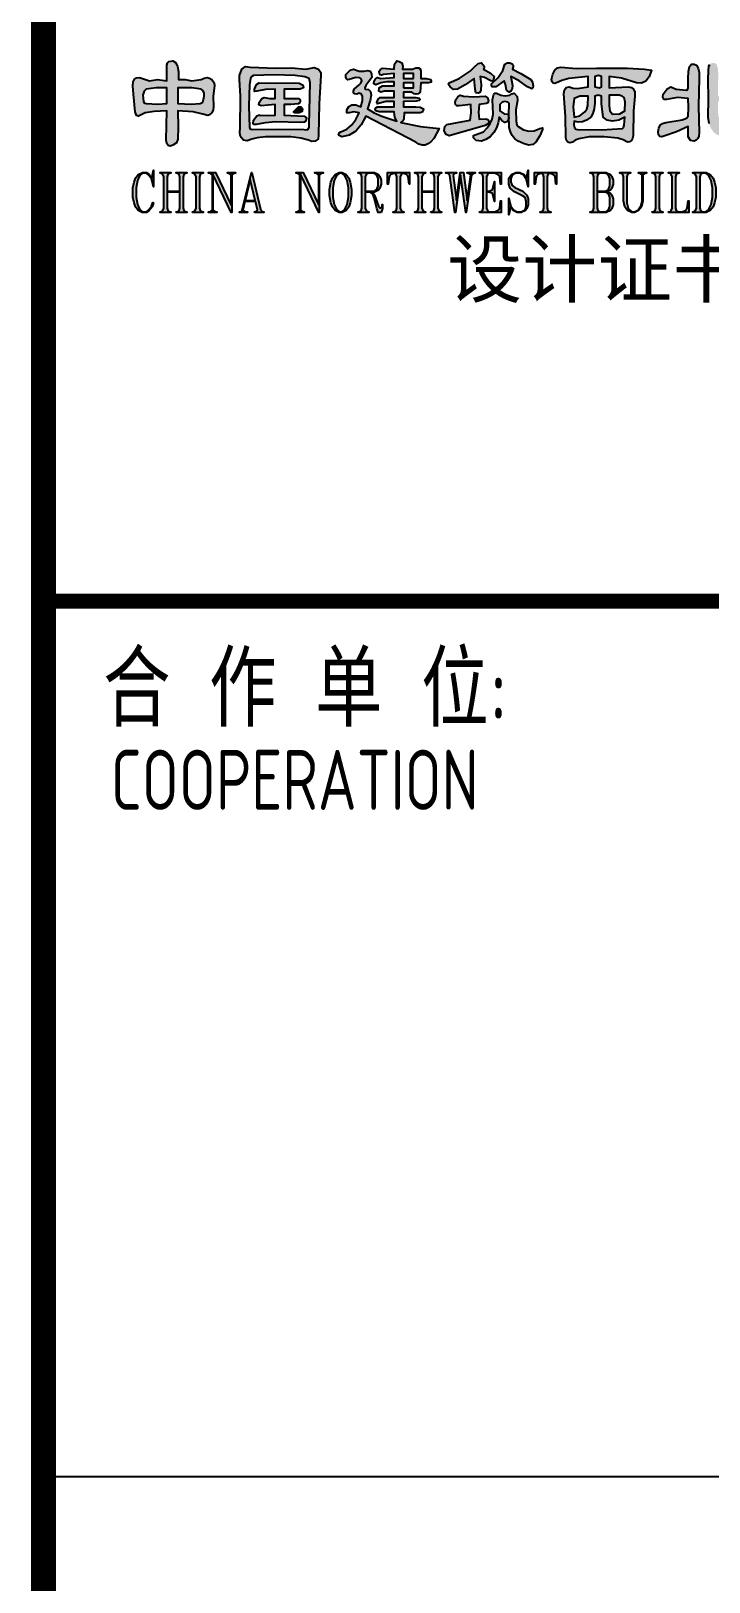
# Model space of a CAD drawing. Extents: x 1333527 to 1855755, y 1020844 to 1581249.
# Drawn here: x 1499802 to 1503871, y 1264205 to 1273509 of the extents above; entities that cross this region are included whole.
import ezdxf
from ezdxf.enums import TextEntityAlignment as Align

# ---------------------------------------------------------------- set-up
doc = ezdxf.new("R2010")
doc.units = 0
doc.header["$LTSCALE"] = 1000
for name, color, linetype in [('BTTK', 7, 'Continuous'), ('Logo', 4, 'Continuous'), ('PUB_TITLE', 7, 'Continuous')]:
    doc.layers.add(name, color=color, linetype=linetype)
doc.styles.add('HT', font='')
doc.styles.add('HZ(TK)', font='geniso.shx', dxfattribs={"width": 0.9, "bigfont": 'hztxt.shx'})
doc.styles.get('HT').set_extended_font_data('SimHei')

# ---------------------------------------------------------------- blocks, each defined once
blk = doc.blocks.new('logo-txt')
at = {"layer": 'Logo'}
h = blk.add_hatch(color=4, dxfattribs=at)
h.dxf.hatch_style = 1
h.paths.add_polyline_path([(0.85, 4.04), (0.5, 3.978), (0.233, 3.853), (0.15, 3.874), (0.1, 4.02), (0.033, 4.728), (0, 5.061), (0.017, 5.222), (0.067, 5.332), (0.15, 5.389), (0.267, 5.394), (0.666, 5.269), (0.991, 5.311), (1.366, 5.269), (1.366, 5.894), (1.393, 5.982), (1.441, 6.04), (1.599, 6.061), (1.714, 5.998), (1.791, 5.852), (1.831, 5.623), (1.833, 5.311), (2.099, 5.321), (2.366, 5.269), (2.732, 5.311), (2.86, 5.373), (2.974, 5.394), (3.076, 5.373), (3.166, 5.311), (3.257, 5.186), (3.266, 5.061), (3.224, 4.644), (3.232, 4.228), (3.216, 4.103), (3.166, 3.978), (3.093, 3.913), (3.007, 3.884), (2.799, 3.936), (2.416, 4.03), (1.799, 4.061), (1.816, 3.405), (1.799, 2.937), (1.749, 2.791), (1.599, 2.687), (1.495, 2.653), (1.416, 2.676), (1.362, 2.757), (1.333, 2.895), (1.366, 4.061)])
h.paths.add_polyline_path([(0.941, 4.988), (0.533, 4.936), (0.45, 4.853), (0.4, 4.686), (0.433, 4.436), (0.475, 4.374), (0.533, 4.353), (1.008, 4.332), (1.366, 4.353), (1.366, 4.978)], flags=16)
h.paths.add_polyline_path([(2.799, 4.415), (2.832, 4.519), (2.864, 4.655), (2.857, 4.769), (2.814, 4.863), (2.732, 4.936), (2.366, 4.988), (1.799, 4.978), (1.799, 4.353), (2.341, 4.332), (2.699, 4.353)], flags=16)
h = blk.add_hatch(color=4, dxfattribs=at)
h.dxf.hatch_style = 1
h.paths.add_polyline_path([(4.948, 5.123), (5.065, 5.186), (5.765, 5.165), (6.465, 5.186), (6.665, 5.165), (6.798, 5.103), (6.829, 5.03), (6.823, 4.978), (6.698, 4.936), (6.065, 4.936), (6.065, 4.561), (6.631, 4.561), (6.698, 4.509), (6.698, 4.436), (6.687, 4.381), (6.623, 4.342), (6.331, 4.311), (6.065, 4.311), (6.065, 3.895), (6.865, 3.853), (6.948, 3.78), (6.931, 3.645), (6.856, 3.613), (6.698, 3.603), (5.723, 3.624), (5.305, 3.587), (4.932, 3.52), (4.863, 3.514), (4.823, 3.54), (4.832, 3.686), (4.965, 3.863), (5.032, 3.897), (5.098, 3.895), (5.382, 3.874), (5.698, 3.895), (5.698, 4.311), (5.132, 4.269), (5.048, 4.301), (5.065, 4.394), (5.165, 4.551), (5.265, 4.603), (5.49, 4.551), (5.698, 4.561), (5.698, 4.936), (5.315, 4.915), (4.965, 4.853), (4.873, 4.832), (4.865, 4.936)], flags=0)
h.paths.add_polyline_path([(5.732, 5.769), (6.348, 5.779), (6.931, 5.727), (7.131, 5.769), (7.256, 5.8), (7.431, 5.727), (7.523, 5.602), (7.531, 5.477), (7.456, 4.342), (7.431, 3.103), (7.414, 2.937), (7.298, 2.853), (7.164, 2.843), (7.031, 2.895), (6.723, 2.968), (6.331, 3.02), (5.307, 3.02), (4.976, 2.989), (4.765, 2.937), (4.582, 2.864), (4.432, 2.895), (4.349, 2.986), (4.299, 3.093), (4.282, 3.215), (4.299, 3.353), (4.307, 4.655), (4.265, 5.311), (4.274, 5.477), (4.365, 5.727), (4.515, 5.831), (4.699, 5.811)])
h.paths.add_polyline_path([(6.74, 4.228), (6.798, 4.144), (6.781, 4.04), (6.665, 3.978), (6.49, 3.988), (6.431, 4.02), (6.631, 4.228)], flags=0)
h.paths.add_polyline_path([(4.649, 4.259), (4.665, 3.395), (4.715, 3.332), (4.799, 3.311), (5.848, 3.332), (6.865, 3.311), (6.964, 3.309), (7.031, 3.343), (7.064, 3.413), (7.064, 3.52), (7.098, 5.186), (7.064, 5.352), (6.89, 5.425), (6.498, 5.477), (5.665, 5.498), (4.832, 5.477), (4.759, 5.438), (4.707, 5.363), (4.665, 5.103)], flags=16)
h = blk.add_hatch(color=4, dxfattribs=at)
h.dxf.hatch_style = 1
h.paths.add_polyline_path([(10.03, 5.519), (9.957, 5.496), (9.905, 5.509), (9.874, 5.558), (9.864, 5.644), (9.914, 5.717), (9.997, 5.769), (10.463, 5.727), (10.472, 5.936), (10.563, 6.061), (10.663, 6.04), (10.763, 5.977), (10.805, 5.852), (10.797, 5.727), (11.197, 5.727), (11.33, 5.785), (11.43, 5.79), (11.496, 5.743), (11.53, 5.644), (11.53, 5.352), (11.746, 5.363), (11.93, 5.311), (11.948, 5.256), (11.938, 5.217), (11.83, 5.186), (11.53, 5.186), (11.496, 4.811), (11.426, 4.748), (11.346, 4.728), (11.259, 4.748), (11.163, 4.811), (10.83, 4.811), (10.83, 4.603), (11.33, 4.603), (11.455, 4.571), (11.496, 4.519), (11.467, 4.483), (11.346, 4.457), (10.83, 4.436), (10.83, 4.228), (11.33, 4.228), (11.505, 4.207), (11.63, 4.144), (11.613, 4.02), (11.496, 3.978), (10.863, 3.978), (10.847, 3.738), (10.801, 3.658), (10.73, 3.603), (11.513, 3.436), (12.263, 3.353), (12.042, 2.96), (11.929, 2.828), (11.813, 2.739), (11.695, 2.692), (11.576, 2.689), (11.454, 2.729), (11.33, 2.812), (9.33, 3.853), (9.145, 3.504), (8.922, 3.249), (8.662, 3.088), (8.364, 3.02), (8.264, 3.072), (8.231, 3.145), (8.256, 3.186), (8.331, 3.228), (8.564, 3.337), (8.764, 3.499), (8.931, 3.712), (9.064, 3.978), (8.847, 4.02), (8.664, 3.978), (8.572, 3.988), (8.564, 4.103), (8.649, 4.236), (8.772, 4.301), (8.933, 4.298), (9.13, 4.228), (9.189, 4.465), (9.197, 4.634), (9.155, 4.735), (9.064, 4.769), (8.964, 4.728), (8.883, 4.741), (8.839, 4.78), (8.833, 4.845), (8.864, 4.936), (9.064, 5.103), (9.122, 5.165), (9.164, 5.269), (9.137, 5.339), (9.089, 5.384), (8.931, 5.394), (8.664, 5.311), (8.593, 5.308), (8.547, 5.342), (8.527, 5.412), (8.531, 5.519), (8.664, 5.644), (8.739, 5.706), (8.831, 5.727), (9.056, 5.644), (9.264, 5.644), (9.407, 5.675), (9.505, 5.644), (9.557, 5.55), (9.564, 5.394), (9.33, 5.071), (9.289, 4.98), (9.297, 4.936), (9.435, 4.923), (9.514, 4.842), (9.535, 4.694), (9.497, 4.478), (9.397, 4.144), (9.655, 3.988), (9.964, 3.853), (10.563, 3.645), (10.488, 3.801), (10.463, 4.02), (9.864, 4.02), (9.73, 4.061), (9.697, 4.113), (9.73, 4.186), (9.797, 4.228), (10.463, 4.228), (10.463, 4.436), (10.139, 4.436), (9.83, 4.353), (9.78, 4.342), (9.764, 4.394), (9.814, 4.53), (9.897, 4.603), (10.463, 4.603), (10.463, 4.853), (10.064, 4.853), (9.93, 4.811), (9.847, 4.853), (9.864, 4.978), (9.997, 5.061), (10.463, 5.061), (10.463, 5.227), (10.163, 5.227), (9.93, 5.186), (9.73, 5.103), (9.647, 5.144), (9.664, 5.269), (9.714, 5.342), (9.797, 5.394), (9.93, 5.352), (10.463, 5.394), (10.463, 5.561)])
h.paths.add_polyline_path([(10.83, 4.978), (11.23, 4.978), (11.23, 5.186), (10.83, 5.186)], flags=16)
h.paths.add_polyline_path([(11.23, 5.352), (11.23, 5.561), (10.83, 5.561), (10.83, 5.352)], flags=16)
h = blk.add_hatch(color=4, dxfattribs=at)
h.dxf.hatch_style = 1
h.paths.add_polyline_path([(13.662, 5.811), (13.821, 5.956), (13.962, 5.977), (14.062, 5.852), (14.062, 5.79), (14.029, 5.727), (14.321, 5.571), (14.462, 5.436), (14.429, 5.269), (14.387, 5.248), (14.329, 5.269), (14.071, 5.394), (13.896, 5.436), (13.937, 5.113), (13.929, 4.894), (13.887, 4.801), (13.829, 4.769), (13.729, 4.79), (13.696, 4.936), (13.662, 5.352), (13.296, 5.103), (12.996, 4.936), (12.838, 4.915), (12.696, 5.019), (12.638, 5.123), (12.663, 5.186), (13.063, 5.352), (13.496, 5.644)])
h.paths.add_polyline_path([(14.812, 5.675), (14.895, 5.936), (14.979, 5.988), (15.095, 5.977), (15.177, 5.946), (15.22, 5.894), (15.226, 5.821), (15.195, 5.727), (15.528, 5.561), (15.928, 5.311), (16.003, 5.207), (16.028, 5.061), (16.014, 4.98), (15.97, 4.946), (15.795, 5.019), (15.462, 5.269), (15.129, 5.436), (15.195, 5.082), (15.179, 4.952), (15.129, 4.853), (15.062, 4.811), (14.962, 4.894), (14.92, 5.113), (14.862, 5.269), (14.529, 5.019), (14.387, 5.03), (14.36, 5.074), (14.362, 5.144), (14.629, 5.394)])
h.paths.add_polyline_path([(14.904, 4.665), (15.095, 4.686), (15.17, 4.748), (15.262, 4.769), (15.379, 4.634), (15.395, 4.478), (15.329, 4.103), (15.337, 3.645), (15.372, 3.509), (15.429, 3.436), (15.633, 3.306), (15.845, 3.249), (16.066, 3.265), (16.295, 3.353), (16.403, 3.384), (16.395, 3.311), (16.295, 3.061), (16.128, 2.812), (16.01, 2.72), (15.853, 2.697), (15.66, 2.741), (15.429, 2.853), (15.293, 2.95), (15.187, 3.072), (15.11, 3.22), (15.062, 3.395), (15.045, 3.905), (15.062, 4.353), (15.004, 4.415), (14.895, 4.436), (14.779, 4.405), (14.695, 4.311), (14.695, 4.061), (14.862, 3.947), (15.029, 3.936), (15.045, 3.79), (15.029, 3.686), (14.979, 3.624), (14.895, 3.603), (14.77, 3.676), (14.662, 3.811), (14.627, 3.59), (14.554, 3.384), (14.443, 3.194), (14.296, 3.02), (14.129, 2.916), (13.962, 2.853), (13.746, 2.884), (13.629, 2.978), (13.629, 3.072), (13.696, 3.103), (14.029, 3.228), (14.179, 3.382), (14.296, 3.551), (14.379, 3.736), (14.429, 3.936), (14.396, 4.519), (14.454, 4.728), (14.502, 4.769), (14.562, 4.769), (14.729, 4.686)])
h.paths.add_polyline_path([(13.537, 3.988), (13.529, 4.311), (13.063, 4.269), (12.967, 4.269), (12.913, 4.311), (12.9, 4.394), (12.929, 4.519), (13.004, 4.623), (13.096, 4.686), (13.229, 4.644), (13.646, 4.623), (14.096, 4.644), (14.196, 4.582), (14.229, 4.478), (14.212, 4.384), (14.162, 4.353), (13.862, 4.311), (13.829, 3.999), (13.862, 3.728), (14.129, 3.749), (14.212, 3.712), (14.262, 3.645), (14.237, 3.561), (14.096, 3.478), (12.663, 3.061), (12.546, 3.114), (12.463, 3.27), (12.488, 3.436), (12.563, 3.52), (12.996, 3.603), (13.496, 3.686)])
h = blk.add_hatch(color=4, dxfattribs=at)
h.dxf.hatch_style = 1
h.paths.add_polyline_path([(18.661, 4.978), (18.761, 5.019), (18.761, 5.436), (18.644, 5.477), (18.494, 5.436), (18.494, 5.019)], flags=16)
h.paths.add_polyline_path([(17.886, 3.863), (18.094, 4.02), (18.165, 4.137), (18.211, 4.28), (18.228, 4.644), (17.886, 4.644), (17.661, 4.561), (17.628, 4.228), (17.661, 3.811)], flags=16)
h.paths.add_polyline_path([(19.638, 3.397), (19.669, 3.488), (19.694, 3.811), (19.452, 3.686), (19.194, 3.645), (18.986, 3.686), (18.827, 3.811), (18.761, 4.353), (18.761, 4.644), (18.628, 4.686), (18.494, 4.644), (18.496, 4.374), (18.469, 4.144), (18.413, 3.957), (18.328, 3.811), (18.161, 3.691), (17.994, 3.624), (17.828, 3.608), (17.661, 3.645), (17.657, 3.499), (17.678, 3.395), (17.724, 3.332), (17.794, 3.311), (18.777, 3.301), (19.594, 3.353)], flags=16)
h.paths.add_polyline_path([(19.061, 4.269), (19.094, 4.061), (19.194, 3.936), (19.486, 3.947), (19.694, 4.061), (19.702, 4.405), (19.661, 4.603), (19.586, 4.655), (19.461, 4.686), (19.061, 4.686)], flags=16)
h.paths.add_polyline_path([(17.753, 5.759), (18.561, 5.769), (19.794, 5.769), (20.485, 5.727), (20.76, 5.686), (20.66, 5.42), (20.527, 5.248), (20.36, 5.17), (20.16, 5.186), (19.552, 5.373), (19.061, 5.436), (19.061, 4.978), (19.827, 5.019), (19.956, 4.996), (20.044, 4.925), (20.09, 4.808), (20.094, 4.644), (20.044, 4.061), (20.027, 3.061), (20, 2.952), (19.952, 2.874), (19.883, 2.827), (19.794, 2.812), (19.623, 2.903), (19.411, 2.968), (18.861, 3.02), (18.261, 3.02), (17.844, 2.947), (17.699, 2.887), (17.595, 2.812), (17.49, 2.791), (17.411, 2.812), (17.357, 2.874), (17.328, 2.978), (17.311, 3.832), (17.261, 4.561), (17.249, 4.761), (17.278, 4.905), (17.349, 4.991), (17.461, 5.019), (17.622, 4.972), (17.803, 4.957), (18.228, 5.019), (18.228, 5.436), (17.445, 5.352), (17.165, 5.28), (16.961, 5.186), (16.886, 5.162), (16.828, 5.175), (16.786, 5.225), (16.761, 5.311), (16.809, 5.529), (16.886, 5.686), (16.993, 5.779), (17.128, 5.811)])
h = blk.add_hatch(color=4, dxfattribs=at)
h.dxf.hatch_style = 1
h.paths.add_polyline_path([(21.793, 4.592), (21.36, 4.519), (21.277, 4.517), (21.227, 4.551), (21.21, 4.621), (21.227, 4.728), (21.385, 4.946), (21.527, 5.019), (21.752, 4.925), (22.16, 4.894), (22.201, 4.907), (22.226, 4.988), (22.226, 5.352), (22.241, 5.639), (22.285, 5.831), (22.358, 5.93), (22.46, 5.936), (22.56, 5.884), (22.626, 5.769), (22.66, 5.592), (22.66, 5.352), (22.643, 4.269), (22.66, 3.186), (22.647, 3.056), (22.61, 2.957), (22.547, 2.89), (22.46, 2.853), (22.318, 2.874), (22.226, 3.02), (22.226, 3.436), (21.76, 3.218), (21.293, 3.061), (21.177, 3.025), (21.093, 3.041), (21.043, 3.108), (21.027, 3.228), (21.046, 3.376), (21.102, 3.488), (21.195, 3.564), (21.327, 3.603), (21.985, 3.707), (22.158, 3.775), (22.226, 3.853), (22.243, 4.197), (22.226, 4.561)])
h.paths.add_polyline_path([(23.034, 5.675), (23.059, 5.852), (23.087, 5.923), (23.134, 5.967), (23.293, 5.977), (23.364, 5.917), (23.409, 5.779), (23.43, 5.563), (23.426, 5.269), (23.426, 4.644), (23.868, 4.967), (24.326, 5.352), (24.405, 5.391), (24.476, 5.384), (24.538, 5.329), (24.592, 5.227), (24.592, 5.05), (24.526, 4.936), (24.067, 4.665), (23.426, 4.436), (23.426, 3.978), (23.439, 3.845), (23.476, 3.738), (23.538, 3.658), (23.626, 3.603), (23.843, 3.554), (24.126, 3.53), (24.892, 3.561), (24.984, 3.551), (24.992, 3.436), (24.857, 3.147), (24.684, 2.947), (24.474, 2.835), (24.226, 2.812), (23.868, 2.905), (23.393, 3.103), (23.245, 3.21), (23.134, 3.363), (23.062, 3.564), (23.026, 3.811), (23.043, 4.54), (23.026, 5.311)])
h = blk.add_hatch(color=4, dxfattribs=at)
h.dxf.hatch_style = 1
h.paths.add_polyline_path([(4.948, 5.123), (5.065, 5.186), (5.765, 5.165), (6.465, 5.186), (6.665, 5.165), (6.798, 5.103), (6.829, 5.03), (6.823, 4.978), (6.698, 4.936), (6.065, 4.936), (6.065, 4.561), (6.631, 4.561), (6.698, 4.509), (6.698, 4.436), (6.687, 4.381), (6.623, 4.342), (6.331, 4.311), (6.065, 4.311), (6.065, 3.895), (6.865, 3.853), (6.948, 3.78), (6.931, 3.645), (6.856, 3.613), (6.698, 3.603), (5.723, 3.624), (5.305, 3.587), (4.932, 3.52), (4.863, 3.514), (4.823, 3.54), (4.832, 3.686), (4.965, 3.863), (5.032, 3.897), (5.098, 3.895), (5.382, 3.874), (5.698, 3.895), (5.698, 4.311), (5.132, 4.269), (5.048, 4.301), (5.065, 4.394), (5.165, 4.551), (5.265, 4.603), (5.49, 4.551), (5.698, 4.561), (5.698, 4.936), (5.315, 4.915), (4.965, 4.853), (4.873, 4.832), (4.865, 4.936)])
h = blk.add_hatch(color=4, dxfattribs=at)
h.dxf.hatch_style = 1
h.paths.add_polyline_path([(6.74, 4.228), (6.798, 4.144), (6.781, 4.04), (6.665, 3.978), (6.49, 3.988), (6.431, 4.02), (6.631, 4.228)])
h = blk.add_hatch(color=4, dxfattribs=at)
h.dxf.hatch_style = 1
h.paths.add_polyline_path([(0.751, 1.35), (0.646, 1.493), (0.544, 1.565), (0.39, 1.565), (0.287, 1.496), (0.184, 1.278), (0.131, 0.983), (0.131, 0.613), (0.184, 0.318), (0.287, 0.1), (0.39, 0.031), (0.544, 0.031), (0.646, 0.102), (0.751, 0.248), (0.804, 0.395), (0.826, 0.379), (0.772, 0.227), (0.662, 0.073), (0.55, -0.004), (0.382, -0.002), (0.22, 0.073), (0.108, 0.227), (0.055, 0.381), (0, 0.609), (0, 0.987), (0.055, 1.215), (0.108, 1.369), (0.22, 1.523), (0.384, 1.6), (0.55, 1.6), (0.662, 1.523), (0.757, 1.39), (0.827, 1.687), (0.827, 1.029)])
h.paths.add_polyline_path([(1.734, -0.004), (1.734, 0.031), (1.784, 0.031), (1.851, 0.075), (1.883, 0.167), (1.883, 0.818), (1.371, 0.818), (1.371, 0.167), (1.403, 0.075), (1.469, 0.031), (1.519, 0.031), (1.519, -0.004), (1.092, -0.004), (1.092, 0.031), (1.142, 0.031), (1.208, 0.075), (1.24, 0.167), (1.24, 1.429), (1.208, 1.521), (1.142, 1.565), (1.092, 1.565), (1.092, 1.6), (1.519, 1.6), (1.519, 1.565), (1.469, 1.565), (1.403, 1.521), (1.371, 1.429), (1.371, 0.852), (1.883, 0.852), (1.883, 1.429), (1.851, 1.521), (1.784, 1.565), (1.734, 1.565), (1.734, 1.6), (2.162, 1.6), (2.162, 1.565), (2.112, 1.565), (2.046, 1.521), (2.014, 1.429), (2.014, 0.167), (2.046, 0.075), (2.112, 0.031), (2.162, 0.031), (2.162, -0.004)])
h.paths.add_polyline_path([(2.386, -0.004), (2.386, 0.031), (2.436, 0.031), (2.501, 0.075), (2.534, 0.167), (2.534, 1.429), (2.501, 1.521), (2.436, 1.565), (2.386, 1.565), (2.386, 1.6), (2.813, 1.6), (2.813, 1.565), (2.763, 1.565), (2.697, 1.521), (2.665, 1.429), (2.665, 0.167), (2.697, 0.075), (2.763, 0.031), (2.813, 0.031), (2.813, -0.004)])
h.paths.add_polyline_path([(4.057, 1.565), (3.959, 1.498), (3.959, -0.004), (3.941, -0.004), (3.21, 1.527), (3.21, 0.098), (3.308, 0.031), (3.358, 0.031), (3.358, -0.004), (3.037, -0.004), (3.037, 0.031), (3.087, 0.031), (3.185, 0.098), (3.185, 1.498), (3.087, 1.565), (3.037, 1.565), (3.037, 1.6), (3.311, 1.6), (3.935, 0.293), (3.935, 1.498), (3.837, 1.565), (3.786, 1.565), (3.786, 1.6), (4.107, 1.6), (4.107, 1.565)])
h.paths.add_polyline_path([(4.866, -0.004), (4.866, 0.031), (4.916, 0.031), (4.982, 0.075), (4.991, 0.105), (4.91, 0.444), (4.487, 0.444), (4.4, 0.096), (4.495, 0.031), (4.598, 0.031), (4.598, -0.004), (4.277, -0.004), (4.277, 0.031), (4.327, 0.031), (4.374, 0.096), (4.75, 1.6), (4.768, 1.6), (5.116, 0.135), (5.192, 0.031), (5.24, 0.031), (5.24, -0.004)])
h.paths.add_polyline_path([(4.704, 1.312), (4.496, 0.479), (4.903, 0.479)], flags=16)
h = blk.add_hatch(color=4, dxfattribs=at)
h.dxf.hatch_style = 1
h.paths.add_polyline_path([(7.563, 1.565), (7.466, 1.498), (7.466, -0.004), (7.447, -0.004), (6.716, 1.527), (6.716, 0.098), (6.814, 0.031), (6.865, 0.031), (6.865, -0.004), (6.544, -0.004), (6.544, 0.031), (6.594, 0.031), (6.692, 0.098), (6.692, 1.498), (6.594, 1.565), (6.544, 1.565), (6.544, 1.6), (6.817, 1.6), (7.441, 0.293), (7.441, 1.498), (7.343, 1.565), (7.292, 1.565), (7.292, 1.6), (7.613, 1.6), (7.613, 1.565)])
h.paths.add_polyline_path([(8.706, 0.381), (8.65, 0.227), (8.539, 0.073), (8.376, -0.004), (8.262, -0.004), (8.261, -0.002), (8.099, 0.073), (7.987, 0.227), (7.932, 0.381), (7.878, 0.683), (7.878, 0.913), (7.932, 1.215), (7.987, 1.369), (8.099, 1.523), (8.262, 1.6), (8.376, 1.6), (8.377, 1.598), (8.539, 1.523), (8.65, 1.369), (8.706, 1.215), (8.759, 0.913), (8.759, 0.683)])
h.paths.add_polyline_path([(8.628, 0.983), (8.576, 1.278), (8.472, 1.496), (8.369, 1.565), (8.268, 1.565), (8.166, 1.496), (8.062, 1.278), (8.01, 0.983), (8.01, 0.613), (8.062, 0.318), (8.166, 0.1), (8.268, 0.031), (8.369, 0.031), (8.472, 0.1), (8.576, 0.318), (8.628, 0.613)], flags=16)
h.paths.add_polyline_path([(9.942, -0.004), (9.819, -0.004), (9.762, 0.157), (9.656, 0.589), (9.603, 0.748), (9.502, 0.818), (9.304, 0.818), (9.304, 0.167), (9.336, 0.075), (9.401, 0.031), (9.451, 0.031), (9.451, -0.004), (9.024, -0.004), (9.024, 0.031), (9.074, 0.031), (9.14, 0.075), (9.172, 0.167), (9.172, 1.429), (9.14, 1.521), (9.074, 1.565), (9.024, 1.565), (9.024, 1.6), (9.671, 1.598), (9.833, 1.523), (9.891, 1.444), (9.946, 1.288), (9.946, 1.13), (9.891, 0.974), (9.833, 0.895), (9.669, 0.818), (9.557, 0.818), (9.62, 0.776), (9.676, 0.697), (9.837, 0.248), (9.885, 0.18), (9.929, 0.18), (9.975, 0.244), (9.975, 0.312), (9.999, 0.312), (9.999, 0.159)])
h.paths.add_polyline_path([(9.815, 1.355), (9.764, 1.496), (9.663, 1.565), (9.401, 1.565), (9.336, 1.521), (9.304, 1.429), (9.304, 0.852), (9.663, 0.852), (9.764, 0.923), (9.815, 1.064)], flags=16)
h.paths.add_polyline_path([(11.055, 1.133), (11.02, 1.427), (10.994, 1.48), (10.948, 1.523), (10.801, 1.565), (10.737, 1.521), (10.705, 1.429), (10.705, 0.167), (10.737, 0.075), (10.802, 0.031), (10.853, 0.031), (10.853, -0.004), (10.425, -0.004), (10.425, 0.031), (10.476, 0.031), (10.541, 0.075), (10.573, 0.167), (10.573, 1.429), (10.541, 1.521), (10.477, 1.565), (10.33, 1.523), (10.284, 1.48), (10.258, 1.427), (10.223, 1.133), (10.199, 1.135), (10.199, 1.6), (11.079, 1.6), (11.079, 1.135)])
h.paths.add_polyline_path([(11.933, -0.004), (11.933, 0.031), (11.983, 0.031), (12.049, 0.075), (12.081, 0.167), (12.081, 0.818), (11.57, 0.818), (11.57, 0.167), (11.602, 0.075), (11.668, 0.031), (11.718, 0.031), (11.718, -0.004), (11.291, -0.004), (11.291, 0.031), (11.341, 0.031), (11.406, 0.075), (11.438, 0.167), (11.438, 1.429), (11.406, 1.521), (11.341, 1.565), (11.291, 1.565), (11.291, 1.6), (11.718, 1.6), (11.718, 1.565), (11.668, 1.565), (11.602, 1.521), (11.57, 1.429), (11.57, 0.852), (12.081, 0.852), (12.081, 1.429), (12.049, 1.521), (11.983, 1.565), (11.933, 1.565), (11.933, 1.6), (12.36, 1.6), (12.36, 1.565), (12.31, 1.565), (12.245, 1.521), (12.213, 1.429), (12.213, 0.167), (12.245, 0.075), (12.31, 0.031), (12.36, 0.031), (12.36, -0.004)])
h.paths.add_polyline_path([(13.657, 1.565), (13.558, 1.498), (13.344, -0.004), (13.323, -0.004), (13.12, 1.491), (12.916, -0.004), (12.895, -0.004), (12.693, 1.482), (12.658, 1.532), (12.583, 1.565), (12.531, 1.565), (12.531, 1.6), (12.959, 1.6), (12.959, 1.565), (12.908, 1.565), (12.843, 1.521), (12.825, 1.472), (12.957, 0.487), (13.104, 1.6), (13.237, 1.6), (13.387, 0.477), (13.534, 1.5), (13.438, 1.565), (13.387, 1.565), (13.387, 1.6), (13.708, 1.6), (13.708, 1.565)])
h.paths.add_polyline_path([(13.878, -0.004), (13.878, 0.031), (13.928, 0.031), (13.994, 0.075), (14.026, 0.167), (14.026, 1.429), (13.994, 1.521), (13.928, 1.565), (13.878, 1.565), (13.878, 1.6), (14.745, 1.6), (14.745, 1.135), (14.721, 1.133), (14.686, 1.427), (14.66, 1.48), (14.614, 1.523), (14.464, 1.565), (14.255, 1.565), (14.189, 1.521), (14.157, 1.429), (14.157, 0.852), (14.25, 0.852), (14.388, 0.901), (14.401, 0.919), (14.478, 1.239), (14.478, 0.432), (14.401, 0.752), (14.388, 0.769), (14.25, 0.818), (14.157, 0.818), (14.157, 0.167), (14.189, 0.075), (14.255, 0.031), (14.464, 0.031), (14.614, 0.073), (14.66, 0.116), (14.686, 0.169), (14.721, 0.464), (14.745, 0.461), (14.745, -0.004)])
h.paths.add_polyline_path([(15.771, 0.153), (15.713, 0.073), (15.548, -0.004), (15.384, -0.004), (15.219, 0.073), (15.122, 0.206), (15.052, -0.09), (15.052, 0.566), (15.128, 0.246), (15.231, 0.102), (15.387, 0.031), (15.544, 0.031), (15.697, 0.102), (15.748, 0.242), (15.748, 0.457), (15.697, 0.599), (15.595, 0.671), (15.272, 0.821), (15.109, 0.974), (15.052, 1.13), (15.052, 1.365), (15.162, 1.523), (15.331, 1.6), (15.494, 1.6), (15.659, 1.523), (15.755, 1.39), (15.826, 1.687), (15.826, 1.029), (15.749, 1.35), (15.647, 1.493), (15.491, 1.565), (15.334, 1.565), (15.181, 1.493), (15.13, 1.355), (15.13, 1.213), (15.181, 1.072), (15.283, 1), (15.605, 0.85), (15.77, 0.697), (15.826, 0.54), (15.826, 0.308)])
h.paths.add_polyline_path([(16.934, 1.133), (16.899, 1.427), (16.873, 1.48), (16.827, 1.523), (16.68, 1.565), (16.616, 1.521), (16.584, 1.429), (16.584, 0.167), (16.616, 0.075), (16.682, 0.031), (16.733, 0.031), (16.733, -0.004), (16.304, -0.004), (16.304, 0.031), (16.355, 0.031), (16.421, 0.075), (16.453, 0.167), (16.453, 1.429), (16.421, 1.521), (16.356, 1.565), (16.209, 1.523), (16.164, 1.48), (16.138, 1.427), (16.103, 1.133), (16.078, 1.135), (16.078, 1.6), (16.959, 1.6), (16.959, 1.135)])
h = blk.add_hatch(color=4, dxfattribs=at)
h.dxf.hatch_style = 1
h.paths.add_polyline_path([(19.17, 0.153), (19.112, 0.073), (18.947, -0.004), (18.303, -0.004), (18.303, 0.031), (18.353, 0.031), (18.419, 0.075), (18.451, 0.167), (18.451, 1.429), (18.419, 1.521), (18.353, 1.565), (18.303, 1.565), (18.303, 1.6), (18.95, 1.598), (19.112, 1.523), (19.17, 1.444), (19.225, 1.288), (19.225, 1.13), (19.17, 0.974), (19.112, 0.895), (18.983, 0.835), (19.112, 0.776), (19.17, 0.697), (19.225, 0.54), (19.225, 0.308)])
h.paths.add_polyline_path([(19.094, 1.355), (19.043, 1.496), (18.942, 1.565), (18.68, 1.565), (18.615, 1.521), (18.582, 1.429), (18.582, 0.852), (18.942, 0.852), (19.043, 0.923), (19.094, 1.064)], flags=16)
h.paths.add_polyline_path([(19.094, 0.607), (19.043, 0.748), (18.942, 0.818), (18.582, 0.818), (18.582, 0.167), (18.615, 0.075), (18.68, 0.031), (18.942, 0.031), (19.043, 0.1), (19.094, 0.242)], flags=16)
h.paths.add_polyline_path([(20.509, 1.565), (20.411, 1.498), (20.411, 0.459), (20.356, 0.229), (20.244, 0.073), (20.079, -0.004), (19.971, -0.004), (19.971, 0.011), (19.966, -0.004), (19.804, 0.073), (19.693, 0.229), (19.638, 0.459), (19.638, 1.429), (19.606, 1.521), (19.54, 1.565), (19.49, 1.565), (19.49, 1.6), (19.917, 1.6), (19.917, 1.565), (19.867, 1.565), (19.801, 1.521), (19.769, 1.429), (19.769, 0.389), (19.821, 0.171), (19.872, 0.102), (19.974, 0.031), (20.076, 0.031), (20.232, 0.102), (20.334, 0.246), (20.387, 0.464), (20.387, 1.498), (20.289, 1.565), (20.238, 1.565), (20.238, 1.6), (20.559, 1.6), (20.559, 1.565)])
h.paths.add_polyline_path([(20.784, -0.004), (20.784, 0.031), (20.834, 0.031), (20.9, 0.075), (20.932, 0.167), (20.932, 1.429), (20.9, 1.521), (20.834, 1.565), (20.784, 1.565), (20.784, 1.6), (21.211, 1.6), (21.211, 1.565), (21.161, 1.565), (21.095, 1.521), (21.063, 1.429), (21.063, 0.167), (21.095, 0.075), (21.161, 0.031), (21.211, 0.031), (21.211, -0.004)])
h.paths.add_polyline_path([(21.436, -0.004), (21.436, 0.031), (21.486, 0.031), (21.551, 0.075), (21.583, 0.167), (21.583, 1.429), (21.551, 1.521), (21.486, 1.565), (21.436, 1.565), (21.436, 1.6), (21.862, 1.6), (21.862, 1.565), (21.812, 1.565), (21.747, 1.521), (21.715, 1.429), (21.715, 0.167), (21.747, 0.075), (21.812, 0.031), (21.968, 0.031), (22.118, 0.073), (22.164, 0.116), (22.189, 0.169), (22.225, 0.464), (22.249, 0.461), (22.249, -0.004)])
h.paths.add_polyline_path([(23.275, 0.381), (23.221, 0.227), (23.11, 0.073), (22.945, -0.004), (22.408, -0.004), (22.408, 0.031), (22.458, 0.031), (22.524, 0.075), (22.556, 0.167), (22.556, 1.429), (22.524, 1.521), (22.458, 1.565), (22.408, 1.565), (22.408, 1.6), (22.945, 1.6), (23.11, 1.523), (23.221, 1.369), (23.275, 1.215), (23.33, 0.987), (23.33, 0.609)])
h.paths.add_polyline_path([(23.199, 0.983), (23.146, 1.278), (23.042, 1.496), (22.939, 1.565), (22.785, 1.565), (22.72, 1.521), (22.687, 1.429), (22.687, 0.167), (22.72, 0.075), (22.785, 0.031), (22.939, 0.031), (23.042, 0.1), (23.146, 0.318), (23.199, 0.613)], flags=16)
h.paths.add_polyline_path([(23.595, -0.004), (23.595, 0.031), (23.645, 0.031), (23.711, 0.075), (23.743, 0.167), (23.743, 1.429), (23.711, 1.521), (23.645, 1.565), (23.595, 1.565), (23.595, 1.6), (24.022, 1.6), (24.022, 1.565), (23.972, 1.565), (23.906, 1.521), (23.874, 1.429), (23.874, 0.167), (23.906, 0.075), (23.972, 0.031), (24.022, 0.031), (24.022, -0.004)])
h.paths.add_polyline_path([(25.266, 1.565), (25.169, 1.498), (25.169, -0.004), (25.15, -0.004), (24.419, 1.527), (24.419, 0.098), (24.517, 0.031), (24.568, 0.031), (24.568, -0.004), (24.247, -0.004), (24.247, 0.031), (24.297, 0.031), (24.395, 0.098), (24.395, 1.498), (24.297, 1.565), (24.247, 1.565), (24.247, 1.6), (24.52, 1.6), (25.144, 0.293), (25.144, 1.498), (25.046, 1.565), (24.996, 1.565), (24.996, 1.6), (25.317, 1.6), (25.317, 1.565)])
h.paths.add_polyline_path([(26.506, 0.594), (26.441, 0.549), (26.409, 0.457), (26.409, -0.027), (26.338, 0.071), (26.239, 0.071), (26.132, -0.004), (25.964, -0.002), (25.802, 0.073), (25.69, 0.227), (25.637, 0.381), (25.582, 0.609), (25.582, 0.987), (25.637, 1.215), (25.69, 1.369), (25.802, 1.523), (25.965, 1.6), (26.132, 1.6), (26.244, 1.523), (26.338, 1.39), (26.409, 1.687), (26.409, 1.029), (26.332, 1.35), (26.228, 1.493), (26.126, 1.565), (25.971, 1.565), (25.869, 1.496), (25.765, 1.278), (25.713, 0.983), (25.713, 0.613), (25.765, 0.318), (25.869, 0.1), (25.971, 0.031), (26.126, 0.031), (26.228, 0.102), (26.277, 0.169), (26.277, 0.457), (26.245, 0.549), (26.179, 0.594), (26.129, 0.594), (26.129, 0.628), (26.557, 0.628), (26.557, 0.594)])
at = {"layer": 'Logo', "color": 4}
for points in [[(0.85, 4.04), (0.5, 3.978), (0.233, 3.853), (0.15, 3.874), (0.1, 4.02), (0.033, 4.728), (0, 5.061), (0.017, 5.222), (0.067, 5.332), (0.15, 5.389), (0.267, 5.394), (0.666, 5.269), (0.991, 5.311), (1.366, 5.269), (1.366, 5.894), (1.393, 5.982), (1.441, 6.04), (1.599, 6.061), (1.714, 5.998), (1.791, 5.852), (1.831, 5.623), (1.833, 5.311), (2.099, 5.321), (2.366, 5.269), (2.732, 5.311), (2.86, 5.373), (2.974, 5.394), (3.076, 5.373), (3.166, 5.311), (3.257, 5.186), (3.266, 5.061), (3.224, 4.644), (3.232, 4.228), (3.216, 4.103), (3.166, 3.978), (3.093, 3.913), (3.007, 3.884), (2.799, 3.936), (2.416, 4.03), (1.799, 4.061), (1.816, 3.405), (1.799, 2.937), (1.749, 2.791), (1.599, 2.687), (1.495, 2.653), (1.416, 2.676), (1.362, 2.757), (1.333, 2.895), (1.366, 4.061)], [(5.732, 5.769), (6.348, 5.779), (6.931, 5.727), (7.131, 5.769), (7.256, 5.8), (7.431, 5.727), (7.523, 5.602), (7.531, 5.477), (7.456, 4.342), (7.431, 3.103), (7.414, 2.937), (7.298, 2.853), (7.164, 2.843), (7.031, 2.895), (6.723, 2.968), (6.331, 3.02), (5.307, 3.02), (4.976, 2.989), (4.765, 2.937), (4.582, 2.864), (4.432, 2.895), (4.349, 2.986), (4.299, 3.093), (4.282, 3.215), (4.299, 3.353), (4.307, 4.655), (4.265, 5.311), (4.274, 5.477), (4.365, 5.727), (4.515, 5.831), (4.699, 5.811)], [(10.03, 5.519), (9.957, 5.496), (9.905, 5.509), (9.874, 5.558), (9.864, 5.644), (9.914, 5.717), (9.997, 5.769), (10.463, 5.727), (10.472, 5.936), (10.563, 6.061), (10.663, 6.04), (10.763, 5.977), (10.805, 5.852), (10.797, 5.727), (11.197, 5.727), (11.33, 5.785), (11.43, 5.79), (11.496, 5.743), (11.53, 5.644), (11.53, 5.352), (11.746, 5.363), (11.93, 5.311), (11.948, 5.256), (11.938, 5.217), (11.83, 5.186), (11.53, 5.186), (11.496, 4.811), (11.426, 4.748), (11.346, 4.728), (11.259, 4.748), (11.163, 4.811), (10.83, 4.811), (10.83, 4.603), (11.33, 4.603), (11.455, 4.571), (11.496, 4.519), (11.467, 4.483), (11.346, 4.457), (10.83, 4.436), (10.83, 4.228), (11.33, 4.228), (11.505, 4.207), (11.63, 4.144), (11.613, 4.02), (11.496, 3.978), (10.863, 3.978), (10.847, 3.738), (10.801, 3.658), (10.73, 3.603), (11.513, 3.436), (12.263, 3.353), (12.042, 2.96), (11.929, 2.828), (11.813, 2.739), (11.695, 2.692), (11.576, 2.689), (11.454, 2.729), (11.33, 2.812), (9.33, 3.853), (9.145, 3.504), (8.922, 3.249), (8.662, 3.088), (8.364, 3.02), (8.264, 3.072), (8.231, 3.145), (8.256, 3.186), (8.331, 3.228), (8.564, 3.337), (8.764, 3.499), (8.931, 3.712), (9.064, 3.978), (8.847, 4.02), (8.664, 3.978), (8.572, 3.988), (8.564, 4.103), (8.649, 4.236), (8.772, 4.301), (8.933, 4.298), (9.13, 4.228), (9.189, 4.465), (9.197, 4.634), (9.155, 4.735), (9.064, 4.769), (8.964, 4.728), (8.883, 4.741), (8.839, 4.78), (8.833, 4.845), (8.864, 4.936), (9.064, 5.103), (9.122, 5.165), (9.164, 5.269), (9.137, 5.339), (9.089, 5.384), (8.931, 5.394), (8.664, 5.311), (8.593, 5.308), (8.547, 5.342), (8.527, 5.412), (8.531, 5.519), (8.664, 5.644), (8.739, 5.706), (8.831, 5.727), (9.056, 5.644), (9.264, 5.644), (9.407, 5.675), (9.505, 5.644), (9.557, 5.55), (9.564, 5.394), (9.33, 5.071), (9.289, 4.98), (9.297, 4.936), (9.435, 4.923), (9.514, 4.842), (9.535, 4.694), (9.497, 4.478), (9.397, 4.144), (9.655, 3.988), (9.964, 3.853), (10.563, 3.645), (10.488, 3.801), (10.463, 4.02), (9.864, 4.02), (9.73, 4.061), (9.697, 4.113), (9.73, 4.186), (9.797, 4.228), (10.463, 4.228), (10.463, 4.436), (10.139, 4.436), (9.83, 4.353), (9.78, 4.342), (9.764, 4.394), (9.814, 4.53), (9.897, 4.603), (10.463, 4.603), (10.463, 4.853), (10.064, 4.853), (9.93, 4.811), (9.847, 4.853), (9.864, 4.978), (9.997, 5.061), (10.463, 5.061), (10.463, 5.227), (10.163, 5.227), (9.93, 5.186), (9.73, 5.103), (9.647, 5.144), (9.664, 5.269), (9.714, 5.342), (9.797, 5.394), (9.93, 5.352), (10.463, 5.394), (10.463, 5.561)], [(13.662, 5.811), (13.821, 5.956), (13.962, 5.977), (14.062, 5.852), (14.062, 5.79), (14.029, 5.727), (14.321, 5.571), (14.462, 5.436), (14.429, 5.269), (14.387, 5.248), (14.329, 5.269), (14.071, 5.394), (13.896, 5.436), (13.937, 5.113), (13.929, 4.894), (13.887, 4.801), (13.829, 4.769), (13.729, 4.79), (13.696, 4.936), (13.662, 5.352), (13.296, 5.103), (12.996, 4.936), (12.838, 4.915), (12.696, 5.019), (12.638, 5.123), (12.663, 5.186), (13.063, 5.352), (13.496, 5.644)], [(14.812, 5.675), (14.895, 5.936), (14.979, 5.988), (15.095, 5.977), (15.177, 5.946), (15.22, 5.894), (15.226, 5.821), (15.195, 5.727), (15.528, 5.561), (15.928, 5.311), (16.003, 5.207), (16.028, 5.061), (16.014, 4.98), (15.97, 4.946), (15.795, 5.019), (15.462, 5.269), (15.129, 5.436), (15.195, 5.082), (15.179, 4.952), (15.129, 4.853), (15.062, 4.811), (14.962, 4.894), (14.92, 5.113), (14.862, 5.269), (14.529, 5.019), (14.387, 5.03), (14.36, 5.074), (14.362, 5.144), (14.629, 5.394)], [(17.753, 5.759), (18.561, 5.769), (19.794, 5.769), (20.485, 5.727), (20.76, 5.686), (20.66, 5.42), (20.527, 5.248), (20.36, 5.17), (20.16, 5.186), (19.552, 5.373), (19.061, 5.436), (19.061, 4.978), (19.827, 5.019), (19.956, 4.996), (20.044, 4.925), (20.09, 4.808), (20.094, 4.644), (20.044, 4.061), (20.027, 3.061), (20, 2.952), (19.952, 2.874), (19.883, 2.827), (19.794, 2.812), (19.623, 2.903), (19.411, 2.968), (18.861, 3.02), (18.261, 3.02), (17.844, 2.947), (17.699, 2.887), (17.595, 2.812), (17.49, 2.791), (17.411, 2.812), (17.357, 2.874), (17.328, 2.978), (17.311, 3.832), (17.261, 4.561), (17.249, 4.761), (17.278, 4.905), (17.349, 4.991), (17.461, 5.019), (17.622, 4.972), (17.803, 4.957), (18.228, 5.019), (18.228, 5.436), (17.445, 5.352), (17.165, 5.28), (16.961, 5.186), (16.886, 5.162), (16.828, 5.175), (16.786, 5.225), (16.761, 5.311), (16.809, 5.529), (16.886, 5.686), (16.993, 5.779), (17.128, 5.811)], [(21.793, 4.592), (21.36, 4.519), (21.277, 4.517), (21.227, 4.551), (21.21, 4.621), (21.227, 4.728), (21.385, 4.946), (21.527, 5.019), (21.752, 4.925), (22.16, 4.894), (22.201, 4.907), (22.226, 4.988), (22.226, 5.352), (22.241, 5.639), (22.285, 5.831), (22.358, 5.93), (22.46, 5.936), (22.56, 5.884), (22.626, 5.769), (22.66, 5.592), (22.66, 5.352), (22.643, 4.269), (22.66, 3.186), (22.647, 3.056), (22.61, 2.957), (22.547, 2.89), (22.46, 2.853), (22.318, 2.874), (22.226, 3.02), (22.226, 3.436), (21.76, 3.218), (21.293, 3.061), (21.177, 3.025), (21.093, 3.041), (21.043, 3.108), (21.027, 3.228), (21.046, 3.376), (21.102, 3.488), (21.195, 3.564), (21.327, 3.603), (21.985, 3.707), (22.158, 3.775), (22.226, 3.853), (22.243, 4.197), (22.226, 4.561)], [(0.941, 4.988), (0.533, 4.936), (0.45, 4.853), (0.4, 4.686), (0.433, 4.436), (0.475, 4.374), (0.533, 4.353), (1.008, 4.332), (1.366, 4.353), (1.366, 4.978)], [(2.799, 4.415), (2.832, 4.519), (2.864, 4.655), (2.857, 4.769), (2.814, 4.863), (2.732, 4.936), (2.366, 4.988), (1.799, 4.978), (1.799, 4.353), (2.341, 4.332), (2.699, 4.353)], [(4.649, 4.259), (4.665, 3.395), (4.715, 3.332), (4.799, 3.311), (5.848, 3.332), (6.865, 3.311), (6.964, 3.309), (7.031, 3.343), (7.064, 3.413), (7.064, 3.52), (7.098, 5.186), (7.064, 5.352), (6.89, 5.425), (6.498, 5.477), (5.665, 5.498), (4.832, 5.477), (4.759, 5.438), (4.707, 5.363), (4.665, 5.103)], [(4.948, 5.123), (5.065, 5.186), (5.765, 5.165), (6.465, 5.186), (6.665, 5.165), (6.798, 5.103), (6.829, 5.03), (6.823, 4.978), (6.698, 4.936), (6.065, 4.936), (6.065, 4.561), (6.631, 4.561), (6.698, 4.509), (6.698, 4.436), (6.687, 4.381), (6.623, 4.342), (6.331, 4.311), (6.065, 4.311), (6.065, 3.895), (6.865, 3.853), (6.948, 3.78), (6.931, 3.645), (6.856, 3.613), (6.698, 3.603), (5.723, 3.624), (5.305, 3.587), (4.932, 3.52), (4.863, 3.514), (4.823, 3.54), (4.832, 3.686), (4.965, 3.863), (5.032, 3.897), (5.098, 3.895), (5.382, 3.874), (5.698, 3.895), (5.698, 4.311), (5.132, 4.269), (5.048, 4.301), (5.065, 4.394), (5.165, 4.551), (5.265, 4.603), (5.49, 4.551), (5.698, 4.561), (5.698, 4.936), (5.315, 4.915), (4.965, 4.853), (4.873, 4.832), (4.865, 4.936)], [(11.23, 5.352), (11.23, 5.561), (10.83, 5.561), (10.83, 5.352)], [(10.83, 4.978), (11.23, 4.978), (11.23, 5.186), (10.83, 5.186)], [(18.661, 4.978), (18.761, 5.019), (18.761, 5.436), (18.644, 5.477), (18.494, 5.436), (18.494, 5.019)], [(13.537, 3.988), (13.529, 4.311), (13.063, 4.269), (12.967, 4.269), (12.913, 4.311), (12.9, 4.394), (12.929, 4.519), (13.004, 4.623), (13.096, 4.686), (13.229, 4.644), (13.646, 4.623), (14.096, 4.644), (14.196, 4.582), (14.229, 4.478), (14.212, 4.384), (14.162, 4.353), (13.862, 4.311), (13.829, 3.999), (13.862, 3.728), (14.129, 3.749), (14.212, 3.712), (14.262, 3.645), (14.237, 3.561), (14.096, 3.478), (12.663, 3.061), (12.546, 3.114), (12.463, 3.27), (12.488, 3.436), (12.563, 3.52), (12.996, 3.603), (13.496, 3.686)], [(14.904, 4.665), (15.095, 4.686), (15.17, 4.748), (15.262, 4.769), (15.379, 4.634), (15.395, 4.478), (15.329, 4.103), (15.337, 3.645), (15.372, 3.509), (15.429, 3.436), (15.633, 3.306), (15.845, 3.249), (16.066, 3.265), (16.295, 3.353), (16.403, 3.384), (16.395, 3.311), (16.295, 3.061), (16.128, 2.812), (16.01, 2.72), (15.853, 2.697), (15.66, 2.741), (15.429, 2.853), (15.293, 2.95), (15.187, 3.072), (15.11, 3.22), (15.062, 3.395), (15.045, 3.905), (15.062, 4.353), (15.004, 4.415), (14.895, 4.436), (14.779, 4.405), (14.695, 4.311), (14.695, 4.061), (14.862, 3.947), (15.029, 3.936), (15.045, 3.79), (15.029, 3.686), (14.979, 3.624), (14.895, 3.603), (14.77, 3.676), (14.662, 3.811), (14.627, 3.59), (14.554, 3.384), (14.443, 3.194), (14.296, 3.02), (14.129, 2.916), (13.962, 2.853), (13.746, 2.884), (13.629, 2.978), (13.629, 3.072), (13.696, 3.103), (14.029, 3.228), (14.179, 3.382), (14.296, 3.551), (14.379, 3.736), (14.429, 3.936), (14.396, 4.519), (14.454, 4.728), (14.502, 4.769), (14.562, 4.769), (14.729, 4.686)], [(17.886, 3.863), (18.094, 4.02), (18.165, 4.137), (18.211, 4.28), (18.228, 4.644), (17.886, 4.644), (17.661, 4.561), (17.628, 4.228), (17.661, 3.811)], [(19.638, 3.397), (19.669, 3.488), (19.694, 3.811), (19.452, 3.686), (19.194, 3.645), (18.986, 3.686), (18.827, 3.811), (18.761, 4.353), (18.761, 4.644), (18.628, 4.686), (18.494, 4.644), (18.496, 4.374), (18.469, 4.144), (18.413, 3.957), (18.328, 3.811), (18.161, 3.691), (17.994, 3.624), (17.828, 3.608), (17.661, 3.645), (17.657, 3.499), (17.678, 3.395), (17.724, 3.332), (17.794, 3.311), (18.777, 3.301), (19.594, 3.353)], [(19.061, 4.269), (19.094, 4.061), (19.194, 3.936), (19.486, 3.947), (19.694, 4.061), (19.702, 4.405), (19.661, 4.603), (19.586, 4.655), (19.461, 4.686), (19.061, 4.686)], [(6.74, 4.228), (6.798, 4.144), (6.781, 4.04), (6.665, 3.978), (6.49, 3.988), (6.431, 4.02), (6.631, 4.228)], [(0.751, 1.35), (0.646, 1.493), (0.544, 1.565), (0.39, 1.565), (0.287, 1.496), (0.184, 1.278), (0.131, 0.983), (0.131, 0.613), (0.184, 0.318), (0.287, 0.1), (0.39, 0.031), (0.544, 0.031), (0.646, 0.102), (0.751, 0.248), (0.804, 0.395), (0.826, 0.379), (0.772, 0.227), (0.662, 0.073), (0.55, -0.004), (0.382, -0.002), (0.22, 0.073), (0.108, 0.227), (0.055, 0.381), (0, 0.609), (0, 0.987), (0.055, 1.215), (0.108, 1.369), (0.22, 1.523), (0.384, 1.6), (0.55, 1.6), (0.662, 1.523), (0.757, 1.39), (0.827, 1.687), (0.827, 1.029)], [(1.734, -0.004), (1.734, 0.031), (1.784, 0.031), (1.851, 0.075), (1.883, 0.167), (1.883, 0.818), (1.371, 0.818), (1.371, 0.167), (1.403, 0.075), (1.469, 0.031), (1.519, 0.031), (1.519, -0.004), (1.092, -0.004), (1.092, 0.031), (1.142, 0.031), (1.208, 0.075), (1.24, 0.167), (1.24, 1.429), (1.208, 1.521), (1.142, 1.565), (1.092, 1.565), (1.092, 1.6), (1.519, 1.6), (1.519, 1.565), (1.469, 1.565), (1.403, 1.521), (1.371, 1.429), (1.371, 0.852), (1.883, 0.852), (1.883, 1.429), (1.851, 1.521), (1.784, 1.565), (1.734, 1.565), (1.734, 1.6), (2.162, 1.6), (2.162, 1.565), (2.112, 1.565), (2.046, 1.521), (2.014, 1.429), (2.014, 0.167), (2.046, 0.075), (2.112, 0.031), (2.162, 0.031), (2.162, -0.004)], [(2.386, -0.004), (2.386, 0.031), (2.436, 0.031), (2.501, 0.075), (2.534, 0.167), (2.534, 1.429), (2.501, 1.521), (2.436, 1.565), (2.386, 1.565), (2.386, 1.6), (2.813, 1.6), (2.813, 1.565), (2.763, 1.565), (2.697, 1.521), (2.665, 1.429), (2.665, 0.167), (2.697, 0.075), (2.763, 0.031), (2.813, 0.031), (2.813, -0.004)], [(4.057, 1.565), (3.959, 1.498), (3.959, -0.004), (3.941, -0.004), (3.21, 1.527), (3.21, 0.098), (3.308, 0.031), (3.358, 0.031), (3.358, -0.004), (3.037, -0.004), (3.037, 0.031), (3.087, 0.031), (3.185, 0.098), (3.185, 1.498), (3.087, 1.565), (3.037, 1.565), (3.037, 1.6), (3.311, 1.6), (3.935, 0.293), (3.935, 1.498), (3.837, 1.565), (3.786, 1.565), (3.786, 1.6), (4.107, 1.6), (4.107, 1.565)], [(4.866, -0.004), (4.866, 0.031), (4.916, 0.031), (4.982, 0.075), (4.991, 0.105), (4.91, 0.444), (4.487, 0.444), (4.4, 0.096), (4.495, 0.031), (4.598, 0.031), (4.598, -0.004), (4.277, -0.004), (4.277, 0.031), (4.327, 0.031), (4.374, 0.096), (4.75, 1.6), (4.768, 1.6), (5.116, 0.135), (5.192, 0.031), (5.24, 0.031), (5.24, -0.004)], [(4.704, 1.312), (4.496, 0.479), (4.903, 0.479)], [(7.563, 1.565), (7.466, 1.498), (7.466, -0.004), (7.447, -0.004), (6.716, 1.527), (6.716, 0.098), (6.814, 0.031), (6.865, 0.031), (6.865, -0.004), (6.544, -0.004), (6.544, 0.031), (6.594, 0.031), (6.692, 0.098), (6.692, 1.498), (6.594, 1.565), (6.544, 1.565), (6.544, 1.6), (6.817, 1.6), (7.441, 0.293), (7.441, 1.498), (7.343, 1.565), (7.292, 1.565), (7.292, 1.6), (7.613, 1.6), (7.613, 1.565)], [(8.706, 0.381), (8.65, 0.227), (8.539, 0.073), (8.376, -0.004), (8.262, -0.004), (8.261, -0.002), (8.099, 0.073), (7.987, 0.227), (7.932, 0.381), (7.878, 0.683), (7.878, 0.913), (7.932, 1.215), (7.987, 1.369), (8.099, 1.523), (8.262, 1.6), (8.376, 1.6), (8.377, 1.598), (8.539, 1.523), (8.65, 1.369), (8.706, 1.215), (8.759, 0.913), (8.759, 0.683)], [(8.628, 0.983), (8.576, 1.278), (8.472, 1.496), (8.369, 1.565), (8.268, 1.565), (8.166, 1.496), (8.062, 1.278), (8.01, 0.983), (8.01, 0.613), (8.062, 0.318), (8.166, 0.1), (8.268, 0.031), (8.369, 0.031), (8.472, 0.1), (8.576, 0.318), (8.628, 0.613)], [(9.942, -0.004), (9.819, -0.004), (9.762, 0.157), (9.656, 0.589), (9.603, 0.748), (9.502, 0.818), (9.304, 0.818), (9.304, 0.167), (9.336, 0.075), (9.401, 0.031), (9.451, 0.031), (9.451, -0.004), (9.024, -0.004), (9.024, 0.031), (9.074, 0.031), (9.14, 0.075), (9.172, 0.167), (9.172, 1.429), (9.14, 1.521), (9.074, 1.565), (9.024, 1.565), (9.024, 1.6), (9.671, 1.598), (9.833, 1.523), (9.891, 1.444), (9.946, 1.288), (9.946, 1.13), (9.891, 0.974), (9.833, 0.895), (9.669, 0.818), (9.557, 0.818), (9.62, 0.776), (9.676, 0.697), (9.837, 0.248), (9.885, 0.18), (9.929, 0.18), (9.975, 0.244), (9.975, 0.312), (9.999, 0.312), (9.999, 0.159)], [(9.815, 1.355), (9.764, 1.496), (9.663, 1.565), (9.401, 1.565), (9.336, 1.521), (9.304, 1.429), (9.304, 0.852), (9.663, 0.852), (9.764, 0.923), (9.815, 1.064)], [(11.055, 1.133), (11.02, 1.427), (10.994, 1.48), (10.948, 1.523), (10.801, 1.565), (10.737, 1.521), (10.705, 1.429), (10.705, 0.167), (10.737, 0.075), (10.802, 0.031), (10.853, 0.031), (10.853, -0.004), (10.425, -0.004), (10.425, 0.031), (10.476, 0.031), (10.541, 0.075), (10.573, 0.167), (10.573, 1.429), (10.541, 1.521), (10.477, 1.565), (10.33, 1.523), (10.284, 1.48), (10.258, 1.427), (10.223, 1.133), (10.199, 1.135), (10.199, 1.6), (11.079, 1.6), (11.079, 1.135)], [(11.933, -0.004), (11.933, 0.031), (11.983, 0.031), (12.049, 0.075), (12.081, 0.167), (12.081, 0.818), (11.57, 0.818), (11.57, 0.167), (11.602, 0.075), (11.668, 0.031), (11.718, 0.031), (11.718, -0.004), (11.291, -0.004), (11.291, 0.031), (11.341, 0.031), (11.406, 0.075), (11.438, 0.167), (11.438, 1.429), (11.406, 1.521), (11.341, 1.565), (11.291, 1.565), (11.291, 1.6), (11.718, 1.6), (11.718, 1.565), (11.668, 1.565), (11.602, 1.521), (11.57, 1.429), (11.57, 0.852), (12.081, 0.852), (12.081, 1.429), (12.049, 1.521), (11.983, 1.565), (11.933, 1.565), (11.933, 1.6), (12.36, 1.6), (12.36, 1.565), (12.31, 1.565), (12.245, 1.521), (12.213, 1.429), (12.213, 0.167), (12.245, 0.075), (12.31, 0.031), (12.36, 0.031), (12.36, -0.004)], [(13.657, 1.565), (13.558, 1.498), (13.344, -0.004), (13.323, -0.004), (13.12, 1.491), (12.916, -0.004), (12.895, -0.004), (12.693, 1.482), (12.658, 1.532), (12.583, 1.565), (12.531, 1.565), (12.531, 1.6), (12.959, 1.6), (12.959, 1.565), (12.908, 1.565), (12.843, 1.521), (12.825, 1.472), (12.957, 0.487), (13.104, 1.6), (13.237, 1.6), (13.387, 0.477), (13.534, 1.5), (13.438, 1.565), (13.387, 1.565), (13.387, 1.6), (13.708, 1.6), (13.708, 1.565)], [(13.878, -0.004), (13.878, 0.031), (13.928, 0.031), (13.994, 0.075), (14.026, 0.167), (14.026, 1.429), (13.994, 1.521), (13.928, 1.565), (13.878, 1.565), (13.878, 1.6), (14.745, 1.6), (14.745, 1.135), (14.721, 1.133), (14.686, 1.427), (14.66, 1.48), (14.614, 1.523), (14.464, 1.565), (14.255, 1.565), (14.189, 1.521), (14.157, 1.429), (14.157, 0.852), (14.25, 0.852), (14.388, 0.901), (14.401, 0.919), (14.478, 1.239), (14.478, 0.432), (14.401, 0.752), (14.388, 0.769), (14.25, 0.818), (14.157, 0.818), (14.157, 0.167), (14.189, 0.075), (14.255, 0.031), (14.464, 0.031), (14.614, 0.073), (14.66, 0.116), (14.686, 0.169), (14.721, 0.464), (14.745, 0.461), (14.745, -0.004)], [(15.771, 0.153), (15.713, 0.073), (15.548, -0.004), (15.384, -0.004), (15.219, 0.073), (15.122, 0.206), (15.052, -0.09), (15.052, 0.566), (15.128, 0.246), (15.231, 0.102), (15.387, 0.031), (15.544, 0.031), (15.697, 0.102), (15.748, 0.242), (15.748, 0.457), (15.697, 0.599), (15.595, 0.671), (15.272, 0.821), (15.109, 0.974), (15.052, 1.13), (15.052, 1.365), (15.162, 1.523), (15.331, 1.6), (15.494, 1.6), (15.659, 1.523), (15.755, 1.39), (15.826, 1.687), (15.826, 1.029), (15.749, 1.35), (15.647, 1.493), (15.491, 1.565), (15.334, 1.565), (15.181, 1.493), (15.13, 1.355), (15.13, 1.213), (15.181, 1.072), (15.283, 1), (15.605, 0.85), (15.77, 0.697), (15.826, 0.54), (15.826, 0.308)], [(16.934, 1.133), (16.899, 1.427), (16.873, 1.48), (16.827, 1.523), (16.68, 1.565), (16.616, 1.521), (16.584, 1.429), (16.584, 0.167), (16.616, 0.075), (16.682, 0.031), (16.733, 0.031), (16.733, -0.004), (16.304, -0.004), (16.304, 0.031), (16.355, 0.031), (16.421, 0.075), (16.453, 0.167), (16.453, 1.429), (16.421, 1.521), (16.356, 1.565), (16.209, 1.523), (16.164, 1.48), (16.138, 1.427), (16.103, 1.133), (16.078, 1.135), (16.078, 1.6), (16.959, 1.6), (16.959, 1.135)], [(19.17, 0.153), (19.112, 0.073), (18.947, -0.004), (18.303, -0.004), (18.303, 0.031), (18.353, 0.031), (18.419, 0.075), (18.451, 0.167), (18.451, 1.429), (18.419, 1.521), (18.353, 1.565), (18.303, 1.565), (18.303, 1.6), (18.95, 1.598), (19.112, 1.523), (19.17, 1.444), (19.225, 1.288), (19.225, 1.13), (19.17, 0.974), (19.112, 0.895), (18.983, 0.835), (19.112, 0.776), (19.17, 0.697), (19.225, 0.54), (19.225, 0.308)], [(19.094, 1.355), (19.043, 1.496), (18.942, 1.565), (18.68, 1.565), (18.615, 1.521), (18.582, 1.429), (18.582, 0.852), (18.942, 0.852), (19.043, 0.923), (19.094, 1.064)], [(20.509, 1.565), (20.411, 1.498), (20.411, 0.459), (20.356, 0.229), (20.244, 0.073), (20.079, -0.004), (19.971, -0.004), (19.971, 0.011), (19.966, -0.004), (19.804, 0.073), (19.693, 0.229), (19.638, 0.459), (19.638, 1.429), (19.606, 1.521), (19.54, 1.565), (19.49, 1.565), (19.49, 1.6), (19.917, 1.6), (19.917, 1.565), (19.867, 1.565), (19.801, 1.521), (19.769, 1.429), (19.769, 0.389), (19.821, 0.171), (19.872, 0.102), (19.974, 0.031), (20.076, 0.031), (20.232, 0.102), (20.334, 0.246), (20.387, 0.464), (20.387, 1.498), (20.289, 1.565), (20.238, 1.565), (20.238, 1.6), (20.559, 1.6), (20.559, 1.565)], [(20.784, -0.004), (20.784, 0.031), (20.834, 0.031), (20.9, 0.075), (20.932, 0.167), (20.932, 1.429), (20.9, 1.521), (20.834, 1.565), (20.784, 1.565), (20.784, 1.6), (21.211, 1.6), (21.211, 1.565), (21.161, 1.565), (21.095, 1.521), (21.063, 1.429), (21.063, 0.167), (21.095, 0.075), (21.161, 0.031), (21.211, 0.031), (21.211, -0.004)], [(21.436, -0.004), (21.436, 0.031), (21.486, 0.031), (21.551, 0.075), (21.583, 0.167), (21.583, 1.429), (21.551, 1.521), (21.486, 1.565), (21.436, 1.565), (21.436, 1.6), (21.862, 1.6), (21.862, 1.565), (21.812, 1.565), (21.747, 1.521), (21.715, 1.429), (21.715, 0.167), (21.747, 0.075), (21.812, 0.031), (21.968, 0.031), (22.118, 0.073), (22.164, 0.116), (22.189, 0.169), (22.225, 0.464), (22.249, 0.461), (22.249, -0.004)], [(23.275, 0.381), (23.221, 0.227), (23.11, 0.073), (22.945, -0.004), (22.408, -0.004), (22.408, 0.031), (22.458, 0.031), (22.524, 0.075), (22.556, 0.167), (22.556, 1.429), (22.524, 1.521), (22.458, 1.565), (22.408, 1.565), (22.408, 1.6), (22.945, 1.6), (23.11, 1.523), (23.221, 1.369), (23.275, 1.215), (23.33, 0.987), (23.33, 0.609)], [(23.199, 0.983), (23.146, 1.278), (23.042, 1.496), (22.939, 1.565), (22.785, 1.565), (22.72, 1.521), (22.687, 1.429), (22.687, 0.167), (22.72, 0.075), (22.785, 0.031), (22.939, 0.031), (23.042, 0.1), (23.146, 0.318), (23.199, 0.613)], [(19.094, 0.607), (19.043, 0.748), (18.942, 0.818), (18.582, 0.818), (18.582, 0.167), (18.615, 0.075), (18.68, 0.031), (18.942, 0.031), (19.043, 0.1), (19.094, 0.242)]]:
    blk.add_lwpolyline(points, close=True, dxfattribs=at)
blk.add_lwpolyline([(23.062, 3.564), (23.026, 3.811), (23.043, 4.54), (23.026, 5.311), (23.034, 5.675), (23.059, 5.852), (23.087, 5.923)], dxfattribs=at)
at = {"color": 4, "style": 'HT'}
blk.add_text('设计证书编号：A161002630', height=2.2, dxfattribs=at).set_placement((12.582, -1.17), align=Align.TOP_LEFT)
blk = doc.blocks.new('vhtemplate_2020年新竖式图框_A0')
at = {"layer": 'BTTK'}
blk.add_line((1109, 726), (1179, 726), dxfattribs=at)
at = {"layer": 'BTTK', "const_width": 0.6}
blk.add_lwpolyline([(1179, 761), (1109, 761)], dxfattribs=at)
at = {"layer": 'PUB_TITLE', "const_width": 1}
blk.add_lwpolyline([(1109, 10), (1109, 831)], dxfattribs=at)
blk.add_blockref('logo-txt', (1112.572, 776.547))
at = {"layer": 'BTTK', "style": 'HZ(TK)', "width": 0.9}
blk.add_text('合 作 单 位:', height=3, dxfattribs=at).set_placement((1111.382, 755.978))
at = {"layer": 'BTTK', "style": 'HZ(TK)', "width": 0.8}
blk.add_text('COOPERATION', height=2.4, dxfattribs=at).set_placement((1119.054, 753.857), align=Align.MIDDLE_CENTER)
at = {"layer": 'BTTK', "color": 4, "style": 'HZ(TK)', "width": 0.9}
for tag, p in [('合作单位', (1144, 743.5)), ('建设单位', (1144, 209.5)), ('工程名称', (1144, 176.5)), ('子项名称', (1154, 160)), ('图纸名称', (1144, 141))]:
    blk.add_attdef(tag, text='', height=3.5, dxfattribs=at).set_placement(p, align=Align.MIDDLE_CENTER)
for tag, p in [('注册证书号', (1156.5, 309.006)), ('注册印章号', (1156.5, 301.006)), ('设计号', (1154, 193)), ('图别', (1137.75, 34)), ('图号', (1170.25, 34)), ('版本号', (1137.75, 26)), ('日期', (1170.25, 26))]:
    blk.add_attdef(tag, text='', height=3.5, dxfattribs=at).set_placement(p, align=Align.MIDDLE)

msp = doc.modelspace()

# ---------------------------------------------------------------- block references
at = {"xscale": 150, "yscale": 150, "zscale": 150}
msp.add_blockref('vhtemplate_2020年新竖式图框_A0', (1333526.6, 1155938.3), dxfattribs=at)

doc.saveas('drawing.dxf')
